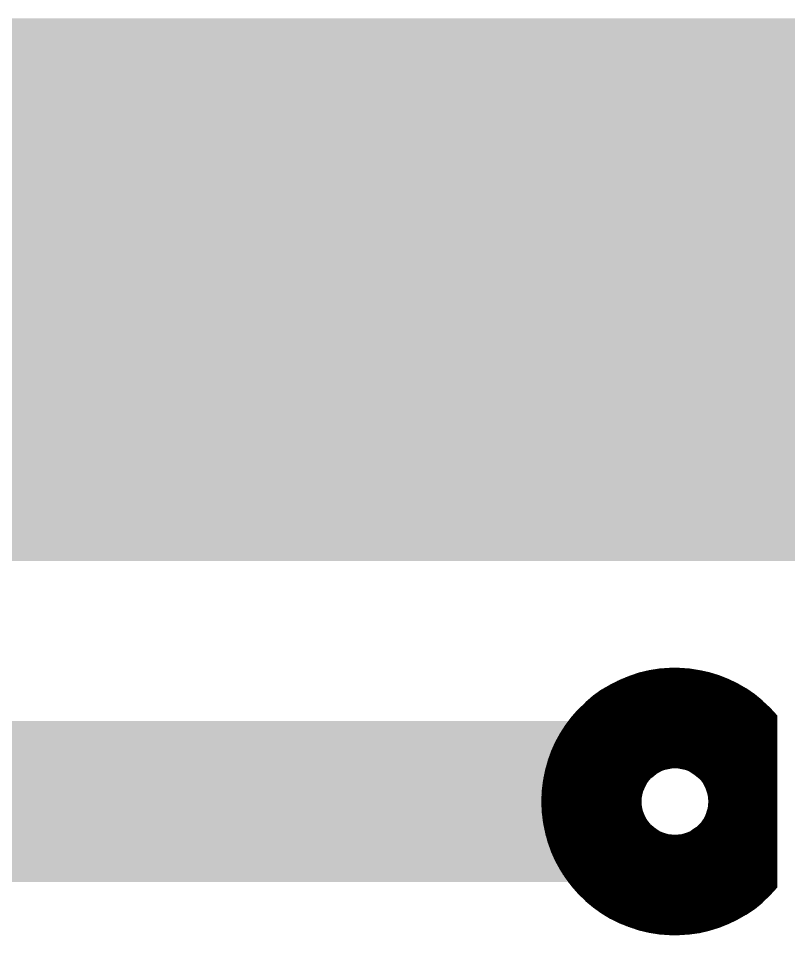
# Model space of a CAD drawing. Extents: x 0 to 395, y 0 to 270.
# Drawn here: x 64.96 to 70.7, y 219.35 to 226.18 of the extents above; entities that cross this region are included whole.
import ezdxf

# ---------------------------------------------------------------- set-up
doc = ezdxf.new("R2010")
doc.units = 0
doc.header["$LTSCALE"] = 0.3
doc.layers.get('0').update_dxf_attribs({"linetype": 'CONTINUOUS'})
doc.layers.add('TRACK', color=3, linetype='CONTINUOUS')

# ---------------------------------------------------------------- blocks, each defined once
blk = doc.blocks.new('*X0')
at = {"color": 0}
for p, q in [((127.558, 162.525), (129.575, 164.542)), ((127.558, 162.542), (129.558, 164.542)), ((127.558, 162.56), (129.54, 164.542)), ((127.558, 162.578), (129.522, 164.542)), ((127.558, 162.595), (129.505, 164.542)), ((127.559, 162.49), (129.61, 164.541)), ((127.559, 162.507), (129.593, 164.541)), ((127.559, 162.614), (129.486, 164.541)), ((127.559, 162.632), (129.468, 164.541)), ((127.56, 162.473), (129.627, 164.54)), ((127.56, 162.65), (129.45, 164.54)), ((127.561, 162.456), (129.644, 164.539)), ((127.561, 162.669), (129.431, 164.539)), ((127.562, 162.44), (129.66, 164.538)), ((127.562, 162.688), (129.412, 164.538)), ((127.563, 162.423), (129.677, 164.537)), ((127.563, 162.707), (129.393, 164.537)), ((127.564, 162.407), (129.693, 164.536)), ((127.565, 162.39), (129.71, 164.535)), ((127.565, 162.726), (129.374, 164.535)), ((127.567, 162.374), (129.726, 164.533)), ((127.567, 162.745), (129.355, 164.533)), ((127.568, 162.358), (129.742, 164.532)), ((127.569, 162.765), (129.335, 164.531)), ((127.57, 162.342), (129.758, 164.53)), ((127.571, 162.785), (129.315, 164.529)), ((127.572, 162.326), (129.774, 164.528)), ((127.573, 162.805), (129.295, 164.527)), ((127.574, 162.31), (129.79, 164.526)), ((127.576, 162.295), (129.805, 164.524)), ((127.576, 162.825), (129.275, 164.524)), ((131.505, 162.298), (129.278, 164.525)), ((131.507, 162.314), (129.294, 164.527)), ((131.509, 162.33), (129.31, 164.529)), ((131.51, 162.346), (129.326, 164.53)), ((131.512, 162.362), (129.342, 164.532)), ((131.514, 162.378), (129.358, 164.534)), ((131.515, 162.394), (129.374, 164.535)), ((131.516, 162.41), (129.39, 164.536)), ((131.518, 162.427), (129.407, 164.538)), ((131.519, 162.443), (129.423, 164.539)), ((131.52, 162.46), (129.44, 164.54)), ((131.52, 162.477), (129.457, 164.54)), ((131.521, 162.494), (129.474, 164.541)), ((131.521, 162.511), (129.491, 164.541)), ((131.522, 162.529), (129.509, 164.542)), ((131.522, 162.546), (129.526, 164.542)), ((131.522, 162.564), (129.544, 164.542)), ((131.522, 162.581), (129.561, 164.542)), ((131.522, 162.599), (129.579, 164.542)), ((131.521, 162.618), (129.598, 164.541)), ((131.521, 162.636), (129.616, 164.541)), ((131.52, 162.654), (129.634, 164.54)), ((131.519, 162.673), (129.653, 164.539)), ((131.518, 162.692), (129.672, 164.538)), ((131.516, 162.711), (129.691, 164.536)), ((131.515, 162.73), (129.71, 164.535)), ((131.513, 162.75), (129.73, 164.533)), ((131.511, 162.769), (129.749, 164.531)), ((131.509, 162.789), (129.769, 164.529)), ((131.506, 162.809), (129.789, 164.526)), ((131.504, 162.83), (129.81, 164.524)), ((127.578, 162.279), (129.821, 164.522)), ((127.579, 162.846), (129.254, 164.521)), ((127.58, 162.264), (129.836, 164.52)), ((127.582, 162.866), (129.234, 164.518)), ((127.583, 162.249), (129.851, 164.517)), ((127.585, 162.233), (129.867, 164.515)), ((127.585, 162.888), (129.212, 164.515)), ((127.588, 162.218), (129.882, 164.512)), ((127.589, 162.909), (129.191, 164.511)), ((127.59, 162.203), (129.897, 164.51)), ((127.593, 162.188), (129.912, 164.507)), ((127.593, 162.931), (129.169, 164.507)), ((127.596, 162.174), (129.926, 164.504)), ((127.597, 162.953), (129.147, 164.503)), ((127.599, 162.159), (129.941, 164.501)), ((127.602, 162.144), (129.956, 164.498)), ((127.602, 162.975), (129.125, 164.498)), ((127.605, 162.13), (129.97, 164.495)), ((127.607, 162.998), (129.102, 164.493)), ((127.609, 162.115), (129.985, 164.491)), ((127.612, 162.101), (129.999, 164.488)), ((127.612, 163.021), (129.079, 164.488)), ((127.615, 162.087), (130.013, 164.485)), ((127.618, 163.044), (129.056, 164.482)), ((127.619, 162.073), (130.027, 164.481)), ((127.622, 162.059), (130.041, 164.478)), ((127.624, 163.068), (129.032, 164.476)), ((127.626, 162.045), (130.055, 164.474)), ((127.63, 162.031), (130.069, 164.47)), ((127.631, 163.092), (129.008, 164.469)), ((127.634, 162.017), (130.083, 164.466)), ((127.638, 162.003), (130.097, 164.462)), ((127.638, 163.117), (128.983, 164.462)), ((127.642, 161.99), (130.11, 164.458)), ((127.645, 163.142), (128.958, 164.455)), ((127.646, 161.976), (130.124, 164.454)), ((127.65, 161.963), (130.137, 164.45)), ((127.654, 161.949), (130.151, 164.446)), ((127.654, 163.168), (128.932, 164.446)), ((127.659, 161.936), (130.164, 164.441)), ((127.662, 163.194), (128.906, 164.438)), ((127.663, 161.923), (130.177, 164.437)), ((127.668, 161.909), (130.191, 164.432)), ((127.672, 161.896), (130.204, 164.428)), ((127.672, 163.221), (128.879, 164.428)), ((127.677, 161.883), (130.217, 164.423)), ((127.682, 161.87), (130.23, 164.418)), ((127.682, 163.249), (128.851, 164.418)), ((127.687, 161.858), (130.242, 164.413)), ((127.692, 161.845), (130.255, 164.408)), ((127.692, 163.278), (128.822, 164.408)), ((127.696, 161.832), (130.268, 164.404)), ((127.702, 161.819), (130.281, 164.398)), ((127.704, 163.307), (128.793, 164.396)), ((127.707, 161.807), (130.293, 164.393)), ((127.712, 161.794), (130.306, 164.388)), ((131.369, 161.797), (128.777, 164.389)), ((131.374, 161.81), (128.79, 164.394)), ((131.38, 161.822), (128.802, 164.4)), ((131.385, 161.835), (128.815, 164.405)), ((131.39, 161.848), (128.828, 164.41)), ((131.394, 161.86), (128.84, 164.414)), ((131.399, 161.873), (128.853, 164.419)), ((131.404, 161.886), (128.866, 164.424)), ((131.409, 161.899), (128.879, 164.429)), ((131.413, 161.912), (128.892, 164.433)), ((131.418, 161.926), (128.906, 164.438)), ((131.422, 161.939), (128.919, 164.442)), ((131.426, 161.952), (128.932, 164.446)), ((131.431, 161.966), (128.946, 164.451)), ((131.435, 161.979), (128.959, 164.455)), ((131.439, 161.993), (128.973, 164.459)), ((131.443, 162.006), (128.986, 164.463)), ((131.447, 162.02), (129, 164.467)), ((131.451, 162.034), (129.014, 164.471)), ((131.455, 162.048), (129.028, 164.475)), ((131.458, 162.062), (129.042, 164.478)), ((131.462, 162.076), (129.056, 164.482)), ((131.465, 162.09), (129.07, 164.485)), ((131.469, 162.104), (129.084, 164.489)), ((131.472, 162.119), (129.099, 164.492)), ((131.475, 162.133), (129.113, 164.495)), ((131.479, 162.147), (129.127, 164.499)), ((131.482, 162.162), (129.142, 164.502)), ((131.485, 162.177), (129.157, 164.505)), ((131.487, 162.192), (129.172, 164.507)), ((131.49, 162.207), (129.187, 164.51)), ((131.493, 162.222), (129.202, 164.513)), ((131.495, 162.237), (129.217, 164.515)), ((131.498, 162.252), (129.232, 164.518)), ((131.5, 162.267), (129.247, 164.52)), ((131.503, 162.283), (129.263, 164.523)), ((131.501, 162.85), (129.83, 164.521)), ((131.497, 162.871), (129.851, 164.517)), ((131.494, 162.892), (129.872, 164.514)), ((131.49, 162.914), (129.894, 164.51)), ((131.486, 162.935), (129.915, 164.506)), ((131.482, 162.958), (129.938, 164.502)), ((131.477, 162.98), (129.96, 164.497)), ((131.472, 163.003), (129.983, 164.492)), ((131.467, 163.026), (130.006, 164.487)), ((131.461, 163.049), (130.029, 164.481)), ((131.454, 163.073), (130.053, 164.474)), ((131.448, 163.098), (130.078, 164.468)), ((131.441, 163.122), (130.102, 164.461)), ((131.433, 163.148), (130.128, 164.453)), ((131.425, 163.174), (130.154, 164.445)), ((131.416, 163.2), (130.18, 164.436)), ((131.406, 163.227), (130.207, 164.426)), ((131.396, 163.255), (130.235, 164.416)), ((131.385, 163.284), (130.264, 164.405)), ((131.373, 163.314), (130.294, 164.393)), ((127.717, 161.782), (130.318, 164.383)), ((127.717, 163.337), (128.763, 164.383)), ((127.722, 161.77), (130.33, 164.378)), ((127.728, 161.757), (130.343, 164.372)), ((127.73, 163.369), (128.731, 164.37)), ((127.733, 161.745), (130.355, 164.367)), ((127.739, 161.733), (130.367, 164.361)), ((127.744, 161.721), (130.379, 164.356)), ((127.745, 163.401), (128.699, 164.355)), ((127.75, 161.709), (130.391, 164.35)), ((127.756, 161.697), (130.403, 164.344)), ((127.762, 161.685), (130.415, 164.338)), ((127.762, 163.435), (128.665, 164.338)), ((127.767, 161.673), (130.427, 164.333)), ((127.773, 161.661), (130.439, 164.327)), ((127.779, 161.65), (130.45, 164.321)), ((127.78, 163.471), (128.629, 164.32)), ((127.785, 161.638), (130.462, 164.315)), ((127.792, 161.627), (130.473, 164.308)), ((127.798, 161.615), (130.485, 164.302)), ((127.8, 163.509), (128.591, 164.3)), ((127.804, 161.604), (130.496, 164.296)), ((127.81, 161.592), (130.508, 164.29)), ((127.817, 161.581), (130.519, 164.283)), ((127.822, 163.549), (128.551, 164.278)), ((127.823, 161.57), (130.53, 164.277)), ((127.848, 163.592), (128.508, 164.252)), ((129.734, 163.026), (128.508, 164.252)), ((129.767, 163.011), (128.519, 164.259)), ((129.807, 162.988), (128.53, 164.265)), ((129.879, 162.934), (128.541, 164.272)), ((131.258, 161.572), (128.552, 164.278)), ((131.265, 161.583), (128.563, 164.285)), ((131.271, 161.595), (128.575, 164.291)), ((131.277, 161.606), (128.586, 164.297)), ((131.284, 161.618), (128.598, 164.304)), ((131.29, 161.629), (128.609, 164.31)), ((131.296, 161.641), (128.621, 164.316)), ((131.302, 161.652), (128.632, 164.322)), ((131.308, 161.664), (128.644, 164.328)), ((131.314, 161.676), (128.656, 164.334)), ((131.32, 161.688), (128.668, 164.34)), ((131.326, 161.7), (128.68, 164.346)), ((131.331, 161.712), (128.692, 164.351)), ((131.337, 161.724), (128.704, 164.357)), ((131.342, 161.736), (128.716, 164.362)), ((131.348, 161.748), (128.728, 164.368)), ((131.353, 161.76), (128.74, 164.373)), ((131.359, 161.772), (128.752, 164.379)), ((131.364, 161.785), (128.765, 164.384)), ((129.227, 162.956), (130.541, 164.27)), ((129.283, 162.994), (130.553, 164.264)), ((129.321, 163.015), (130.564, 164.257)), ((129.353, 163.029), (130.575, 164.251)), ((131.36, 163.344), (130.324, 164.38)), ((131.346, 163.376), (130.356, 164.366)), ((131.331, 163.409), (130.389, 164.351)), ((131.314, 163.443), (130.423, 164.334)), ((131.296, 163.479), (130.459, 164.316)), ((131.275, 163.517), (130.497, 164.295)), ((131.252, 163.558), (130.538, 164.272)), ((127.878, 163.64), (128.46, 164.222)), ((127.915, 163.694), (128.406, 164.185)), ((127.962, 163.759), (128.341, 164.138)), ((129.384, 163.04), (128.31, 164.114)), ((129.398, 163.044), (128.32, 164.122)), ((129.411, 163.048), (128.33, 164.13)), ((129.426, 163.052), (128.34, 164.137)), ((129.44, 163.055), (128.35, 164.145)), ((129.455, 163.057), (128.36, 164.152)), ((129.47, 163.06), (128.37, 164.16)), ((129.486, 163.062), (128.38, 164.167)), ((129.502, 163.063), (128.391, 164.175)), ((129.519, 163.064), (128.401, 164.182)), ((129.536, 163.065), (128.411, 164.189)), ((129.554, 163.064), (128.422, 164.197)), ((129.573, 163.064), (128.432, 164.204)), ((129.592, 163.062), (128.443, 164.211)), ((129.612, 163.06), (128.454, 164.218)), ((129.633, 163.056), (128.464, 164.225)), ((129.656, 163.051), (128.475, 164.232)), ((129.68, 163.045), (128.486, 164.239)), ((129.705, 163.037), (128.497, 164.245)), ((129.381, 163.039), (130.586, 164.244)), ((129.406, 163.047), (130.596, 164.237)), ((129.43, 163.052), (130.607, 164.23)), ((129.452, 163.057), (130.618, 164.223)), ((129.473, 163.06), (130.629, 164.216)), ((129.493, 163.062), (130.639, 164.209)), ((129.512, 163.064), (130.65, 164.202)), ((129.53, 163.065), (130.66, 164.195)), ((129.548, 163.065), (130.671, 164.188)), ((129.565, 163.064), (130.681, 164.18)), ((129.581, 163.063), (130.692, 164.173)), ((129.598, 163.061), (130.702, 164.166)), ((129.613, 163.059), (130.712, 164.158)), ((129.628, 163.057), (130.722, 164.151)), ((129.643, 163.054), (130.732, 164.143)), ((129.658, 163.051), (130.742, 164.136)), ((129.672, 163.047), (130.752, 164.128)), ((129.685, 163.043), (130.762, 164.12)), ((131.226, 163.602), (130.582, 164.246)), ((131.194, 163.651), (130.631, 164.214)), ((131.156, 163.707), (130.687, 164.176)), ((131.105, 163.776), (130.756, 164.125)), ((128.036, 163.851), (128.249, 164.064)), ((129.204, 162.937), (128.159, 163.982)), ((129.214, 162.945), (128.168, 163.991)), ((129.223, 162.953), (128.177, 163.999)), ((129.233, 162.961), (128.186, 164.008)), ((129.243, 162.968), (128.196, 164.016)), ((129.254, 162.976), (128.205, 164.025)), ((129.264, 162.983), (128.214, 164.033)), ((129.275, 162.99), (128.223, 164.042)), ((129.286, 162.996), (128.233, 164.05)), ((129.298, 163.003), (128.242, 164.058)), ((129.309, 163.009), (128.252, 164.066)), ((129.321, 163.015), (128.261, 164.074)), ((129.333, 163.02), (128.271, 164.082)), ((129.345, 163.026), (128.281, 164.09)), ((129.358, 163.031), (128.29, 164.098)), ((129.371, 163.035), (128.3, 164.106)), ((129.699, 163.039), (130.772, 164.112)), ((129.712, 163.034), (130.782, 164.105)), ((129.725, 163.03), (130.792, 164.097)), ((129.737, 163.024), (130.802, 164.089)), ((129.75, 163.019), (130.811, 164.081)), ((129.762, 163.013), (130.821, 164.073)), ((129.773, 163.007), (130.83, 164.064)), ((129.785, 163.001), (130.84, 164.056)), ((129.796, 162.995), (130.849, 164.048)), ((129.807, 162.988), (130.859, 164.04)), ((129.818, 162.981), (130.868, 164.031)), ((129.828, 162.974), (130.877, 164.023)), ((129.839, 162.967), (130.886, 164.014)), ((129.849, 162.959), (130.896, 164.006)), ((129.859, 162.951), (130.905, 163.997)), ((129.868, 162.943), (130.914, 163.989)), ((129.878, 162.935), (130.923, 163.98)), ((131.015, 163.884), (130.864, 164.035)), ((129.089, 162.787), (128.031, 163.845)), ((129.095, 162.798), (128.039, 163.855)), ((129.102, 162.81), (128.047, 163.864)), ((129.108, 162.821), (128.056, 163.873)), ((129.115, 162.832), (128.064, 163.883)), ((129.122, 162.843), (128.072, 163.892)), ((129.129, 162.853), (128.081, 163.901)), ((129.137, 162.863), (128.089, 163.91)), ((129.144, 162.873), (128.098, 163.92)), ((129.152, 162.883), (128.106, 163.929)), ((129.16, 162.892), (128.115, 163.938)), ((129.169, 162.902), (128.124, 163.947)), ((129.177, 162.911), (128.133, 163.956)), ((129.186, 162.92), (128.141, 163.964)), ((129.195, 162.928), (128.15, 163.973)), ((129.887, 162.927), (130.932, 163.971)), ((129.896, 162.918), (130.941, 163.962)), ((129.905, 162.909), (130.949, 163.954)), ((129.913, 162.9), (130.958, 163.945)), ((129.922, 162.89), (130.967, 163.936)), ((129.93, 162.881), (130.975, 163.927)), ((129.937, 162.871), (130.984, 163.918)), ((129.945, 162.861), (130.993, 163.908)), ((129.953, 162.851), (131.001, 163.899)), ((129.96, 162.84), (131.01, 163.89)), ((129.967, 162.829), (131.018, 163.881)), ((129.973, 162.819), (131.026, 163.871)), ((129.98, 162.807), (131.034, 163.862)), ((129.986, 162.796), (131.043, 163.852)), ((129.992, 162.784), (131.051, 163.843)), ((129.036, 162.592), (127.923, 163.706)), ((129.038, 162.609), (127.93, 163.716)), ((129.039, 162.624), (127.938, 163.726)), ((129.042, 162.64), (127.945, 163.737)), ((129.044, 162.655), (127.953, 163.747)), ((129.047, 162.67), (127.96, 163.757)), ((129.051, 162.684), (127.968, 163.767)), ((129.054, 162.698), (127.975, 163.777)), ((129.059, 162.711), (127.983, 163.787)), ((129.063, 162.725), (127.991, 163.797)), ((129.068, 162.738), (127.999, 163.806)), ((129.073, 162.75), (128.007, 163.816)), ((129.078, 162.763), (128.015, 163.826)), ((129.083, 162.775), (128.023, 163.835)), ((129.998, 162.772), (131.059, 163.833)), ((130.003, 162.76), (131.067, 163.824)), ((130.009, 162.748), (131.075, 163.814)), ((130.013, 162.735), (131.083, 163.804)), ((130.018, 162.722), (131.091, 163.794)), ((130.022, 162.708), (131.099, 163.785)), ((130.026, 162.695), (131.106, 163.775)), ((130.03, 162.681), (131.114, 163.765)), ((130.033, 162.666), (131.122, 163.755)), ((130.036, 162.652), (131.129, 163.744)), ((130.039, 162.636), (131.137, 163.734)), ((130.041, 162.621), (131.144, 163.724)), ((130.043, 162.605), (131.152, 163.714)), ((129.096, 162.321), (127.839, 163.577)), ((129.079, 162.355), (127.846, 163.588)), ((129.067, 162.385), (127.852, 163.599)), ((129.058, 162.412), (127.859, 163.61)), ((129.051, 162.436), (127.866, 163.621)), ((129.045, 162.459), (127.873, 163.632)), ((129.042, 162.481), (127.88, 163.643)), ((129.039, 162.501), (127.887, 163.653)), ((129.037, 162.521), (127.894, 163.664)), ((129.036, 162.54), (127.901, 163.674)), ((129.035, 162.558), (127.908, 163.685)), ((129.036, 162.575), (127.915, 163.695)), ((129.98, 162.312), (131.242, 163.575)), ((129.998, 162.348), (131.236, 163.586)), ((130.011, 162.379), (131.229, 163.597)), ((130.021, 162.406), (131.222, 163.608)), ((130.028, 162.431), (131.216, 163.619)), ((130.034, 162.454), (131.209, 163.63)), ((130.038, 162.476), (131.202, 163.64)), ((130.041, 162.497), (131.195, 163.651)), ((130.043, 162.517), (131.188, 163.662)), ((130.044, 162.588), (131.159, 163.703)), ((130.044, 162.536), (131.181, 163.672)), ((130.045, 162.571), (131.166, 163.693)), ((130.045, 162.554), (131.173, 163.683)), ((130.161, 161.043), (127.764, 163.44)), ((130.179, 161.043), (127.77, 163.452)), ((130.196, 161.043), (127.776, 163.464)), ((130.214, 161.043), (127.782, 163.475)), ((130.232, 161.043), (127.788, 163.487)), ((130.249, 161.043), (127.794, 163.498)), ((130.267, 161.043), (127.8, 163.51)), ((130.285, 161.043), (127.807, 163.521)), ((130.302, 161.043), (127.813, 163.533)), ((130.32, 161.043), (127.819, 163.544)), ((130.338, 161.043), (127.826, 163.555)), ((129.123, 162.276), (127.832, 163.566)), ((128.746, 161.043), (131.256, 163.553)), ((128.764, 161.043), (131.262, 163.541)), ((128.781, 161.043), (131.268, 163.53)), ((128.799, 161.043), (131.275, 163.519)), ((128.817, 161.043), (131.281, 163.507)), ((128.834, 161.043), (131.287, 163.496)), ((128.852, 161.043), (131.293, 163.484)), ((128.87, 161.043), (131.299, 163.473)), ((128.888, 161.043), (131.305, 163.461)), ((128.905, 161.043), (131.311, 163.449)), ((128.923, 161.043), (131.317, 163.438)), ((129.948, 162.262), (131.249, 163.564)), ((129.967, 161.043), (127.704, 163.306)), ((129.984, 161.043), (127.709, 163.319)), ((130.002, 161.043), (127.714, 163.331)), ((130.02, 161.043), (127.719, 163.343)), ((130.037, 161.043), (127.725, 163.356)), ((130.055, 161.043), (127.73, 163.368)), ((130.073, 161.043), (127.736, 163.38)), ((130.09, 161.043), (127.741, 163.392)), ((130.108, 161.043), (127.747, 163.404)), ((130.126, 161.043), (127.753, 163.416)), ((130.143, 161.043), (127.758, 163.428)), ((128.941, 161.043), (131.323, 163.426)), ((128.958, 161.043), (131.329, 163.414)), ((128.976, 161.043), (131.334, 163.402)), ((128.994, 161.043), (131.34, 163.39)), ((129.011, 161.043), (131.346, 163.378)), ((129.029, 161.043), (131.351, 163.365)), ((129.047, 161.043), (131.356, 163.353)), ((129.064, 161.043), (131.362, 163.341)), ((129.082, 161.043), (131.367, 163.328)), ((129.1, 161.043), (131.372, 163.316)), ((129.117, 161.043), (131.377, 163.303)), ((129.772, 161.043), (127.652, 163.163)), ((129.79, 161.043), (127.656, 163.177)), ((129.808, 161.043), (127.661, 163.19)), ((129.825, 161.043), (127.665, 163.203)), ((129.843, 161.043), (127.67, 163.216)), ((129.861, 161.043), (127.674, 163.229)), ((129.878, 161.043), (127.679, 163.242)), ((129.896, 161.043), (127.684, 163.255)), ((129.914, 161.043), (127.689, 163.268)), ((129.931, 161.043), (127.694, 163.281)), ((129.949, 161.043), (127.699, 163.293)), ((129.135, 161.043), (131.382, 163.291)), ((129.153, 161.043), (131.387, 163.278)), ((129.17, 161.043), (131.392, 163.265)), ((129.188, 161.043), (131.397, 163.252)), ((129.206, 161.043), (131.402, 163.239)), ((129.223, 161.043), (131.407, 163.226)), ((129.241, 161.043), (131.411, 163.213)), ((129.259, 161.043), (131.416, 163.2)), ((129.276, 161.043), (131.42, 163.187)), ((129.294, 161.043), (131.425, 163.174)), ((129.312, 161.043), (131.429, 163.16)), ((129.595, 161.043), (127.613, 163.025)), ((129.613, 161.043), (127.617, 163.039)), ((129.631, 161.043), (127.62, 163.054)), ((129.648, 161.043), (127.624, 163.068)), ((129.666, 161.043), (127.628, 163.081)), ((129.684, 161.043), (127.632, 163.095)), ((129.701, 161.043), (127.636, 163.109)), ((129.719, 161.043), (127.64, 163.123)), ((129.737, 161.043), (127.644, 163.136)), ((129.754, 161.043), (127.648, 163.15)), ((129.329, 161.043), (131.433, 163.147)), ((129.347, 161.043), (131.437, 163.133)), ((129.365, 161.043), (131.441, 163.12)), ((129.382, 161.043), (131.445, 163.106)), ((129.4, 161.043), (131.449, 163.092)), ((129.418, 161.043), (131.453, 163.078)), ((129.436, 161.043), (131.457, 163.064)), ((129.453, 161.043), (131.46, 163.05)), ((129.471, 161.043), (131.464, 163.036)), ((129.436, 161.043), (127.586, 162.893)), ((129.454, 161.043), (127.589, 162.908)), ((129.472, 161.043), (127.592, 162.923)), ((129.489, 161.043), (127.594, 162.938)), ((129.507, 161.043), (127.597, 162.953)), ((129.525, 161.043), (127.6, 162.968)), ((129.542, 161.043), (127.603, 162.982)), ((129.56, 161.043), (127.607, 162.997)), ((129.578, 161.043), (127.61, 163.011)), ((129.489, 161.043), (131.467, 163.022)), ((129.506, 161.043), (131.471, 163.008)), ((129.524, 161.043), (131.474, 162.993)), ((129.542, 161.043), (131.477, 162.979)), ((129.559, 161.043), (131.48, 162.964)), ((129.577, 161.043), (131.483, 162.95)), ((129.595, 161.043), (131.486, 162.935)), ((129.612, 161.043), (131.489, 162.92)), ((129.63, 161.043), (131.492, 162.905)), ((129.648, 161.043), (131.494, 162.89)), ((131.252, 161.561), (129.914, 162.899)), ((129.277, 161.043), (127.567, 162.753)), ((129.295, 161.043), (127.569, 162.769)), ((129.313, 161.043), (127.571, 162.785)), ((129.33, 161.043), (127.573, 162.801)), ((129.348, 161.043), (127.575, 162.816)), ((129.366, 161.043), (127.577, 162.832)), ((129.383, 161.043), (127.579, 162.847)), ((129.401, 161.043), (127.581, 162.863)), ((129.419, 161.043), (127.584, 162.878)), ((127.83, 161.559), (129.144, 162.873)), ((127.836, 161.547), (129.106, 162.817)), ((127.843, 161.536), (129.085, 162.779)), ((129.665, 161.043), (131.497, 162.875)), ((129.683, 161.043), (131.499, 162.859)), ((129.701, 161.043), (131.502, 162.844)), ((129.718, 161.043), (131.504, 162.829)), ((129.736, 161.043), (131.506, 162.813)), ((129.754, 161.043), (131.508, 162.797)), ((129.771, 161.043), (131.51, 162.781)), ((129.789, 161.043), (131.511, 162.765)), ((129.807, 161.043), (131.513, 162.749)), ((131.245, 161.55), (129.968, 162.827)), ((131.239, 161.539), (129.991, 162.787)), ((131.232, 161.528), (130.006, 162.754)), ((129.153, 161.043), (127.559, 162.637)), ((129.136, 161.043), (127.559, 162.62)), ((129.171, 161.043), (127.56, 162.654)), ((129.189, 161.043), (127.561, 162.671)), ((129.206, 161.043), (127.562, 162.688)), ((129.224, 161.043), (127.563, 162.704)), ((129.242, 161.043), (127.564, 162.721)), ((129.259, 161.043), (127.566, 162.737)), ((127.849, 161.525), (129.071, 162.747)), ((127.856, 161.514), (129.061, 162.719)), ((127.863, 161.504), (129.053, 162.694)), ((127.87, 161.493), (129.048, 162.67)), ((127.877, 161.482), (129.043, 162.648)), ((127.884, 161.471), (129.04, 162.627)), ((129.824, 161.043), (131.514, 162.733)), ((129.842, 161.043), (131.516, 162.717)), ((129.86, 161.043), (131.517, 162.7)), ((129.877, 161.043), (131.518, 162.684)), ((129.895, 161.043), (131.519, 162.667)), ((129.913, 161.043), (131.52, 162.65)), ((129.93, 161.043), (131.521, 162.633)), ((129.948, 161.043), (131.521, 162.616)), ((131.225, 161.517), (130.017, 162.725)), ((131.219, 161.506), (130.025, 162.7)), ((131.212, 161.495), (130.031, 162.676)), ((131.205, 161.484), (130.036, 162.653)), ((131.198, 161.474), (130.04, 162.632)), ((129.118, 161.043), (127.558, 162.603)), ((129.1, 161.043), (127.558, 162.585)), ((129.083, 161.043), (127.558, 162.568)), ((129.065, 161.043), (127.558, 162.55)), ((129.047, 161.043), (127.558, 162.532)), ((129.03, 161.043), (127.559, 162.514)), ((129.012, 161.043), (127.559, 162.496)), ((128.994, 161.043), (127.56, 162.478)), ((127.891, 161.461), (129.038, 162.607)), ((127.898, 161.45), (129.036, 162.588)), ((127.905, 161.44), (129.035, 162.57)), ((127.912, 161.429), (129.035, 162.552)), ((127.92, 161.419), (129.036, 162.535)), ((127.927, 161.408), (129.037, 162.519)), ((127.934, 161.398), (129.039, 162.502)), ((127.942, 161.388), (129.041, 162.487)), ((129.966, 161.043), (131.522, 162.599)), ((129.984, 161.043), (131.522, 162.582)), ((130.001, 161.043), (131.522, 162.564)), ((130.019, 161.043), (131.522, 162.546)), ((130.037, 161.043), (131.522, 162.528)), ((131.14, 161.39), (130.04, 162.49)), ((131.191, 161.463), (130.042, 162.612)), ((131.147, 161.4), (130.042, 162.506)), ((131.155, 161.411), (130.043, 162.522)), ((131.184, 161.452), (130.044, 162.593)), ((131.177, 161.442), (130.044, 162.574)), ((131.162, 161.421), (130.044, 162.539)), ((131.169, 161.431), (130.045, 162.556)), ((130.054, 161.043), (131.521, 162.51)), ((130.072, 161.043), (131.521, 162.492)), ((128.977, 161.043), (127.561, 162.459)), ((128.959, 161.043), (127.562, 162.441)), ((128.941, 161.043), (127.563, 162.422)), ((128.924, 161.043), (127.564, 162.403)), ((128.906, 161.043), (127.566, 162.383)), ((128.888, 161.043), (127.568, 162.364)), ((128.871, 161.043), (127.57, 162.344)), ((127.949, 161.378), (129.043, 162.472)), ((127.957, 161.368), (129.046, 162.457)), ((127.964, 161.358), (129.049, 162.442)), ((127.972, 161.348), (129.053, 162.428)), ((127.98, 161.338), (129.057, 162.415)), ((127.988, 161.328), (129.061, 162.401)), ((127.995, 161.318), (129.066, 162.388)), ((128.003, 161.308), (129.07, 162.375)), ((128.011, 161.298), (129.076, 162.363)), ((128.019, 161.289), (129.081, 162.35)), ((131.054, 161.281), (129.995, 162.341)), ((131.062, 161.291), (130, 162.353)), ((131.07, 161.301), (130.006, 162.365)), ((131.078, 161.31), (130.011, 162.378)), ((131.086, 161.32), (130.015, 162.391)), ((131.094, 161.33), (130.02, 162.404)), ((131.102, 161.34), (130.024, 162.418)), ((131.11, 161.35), (130.028, 162.431)), ((131.117, 161.36), (130.032, 162.446)), ((131.125, 161.37), (130.035, 162.46)), ((131.132, 161.38), (130.037, 162.475)), ((130.09, 161.043), (131.52, 162.474)), ((130.107, 161.043), (131.519, 162.455)), ((130.125, 161.043), (131.518, 162.436)), ((130.143, 161.043), (131.517, 162.417)), ((130.16, 161.043), (131.515, 162.398)), ((130.178, 161.043), (131.514, 162.379)), ((130.196, 161.043), (131.512, 162.359)), ((128.853, 161.043), (127.572, 162.324)), ((128.835, 161.043), (127.575, 162.304)), ((128.818, 161.043), (127.577, 162.283)), ((128.8, 161.043), (127.58, 162.263)), ((128.782, 161.043), (127.584, 162.242)), ((128.765, 161.043), (127.587, 162.22)), ((128.027, 161.279), (129.087, 162.338)), ((128.036, 161.27), (129.093, 162.327)), ((128.044, 161.26), (129.099, 162.315)), ((128.052, 161.251), (129.105, 162.304)), ((128.06, 161.241), (129.112, 162.293)), ((128.069, 161.232), (129.119, 162.282)), ((128.077, 161.223), (129.126, 162.272)), ((128.086, 161.214), (129.133, 162.261)), ((128.094, 161.204), (129.141, 162.251)), ((128.103, 161.195), (129.149, 162.241)), ((128.111, 161.186), (129.157, 162.232)), ((128.12, 161.177), (129.165, 162.222)), ((128.129, 161.168), (129.173, 162.213)), ((128.138, 161.159), (129.182, 162.204)), ((130.944, 161.161), (129.9, 162.206)), ((130.953, 161.17), (129.908, 162.215)), ((130.962, 161.179), (129.917, 162.224)), ((130.971, 161.188), (129.925, 162.234)), ((130.979, 161.197), (129.933, 162.243)), ((130.988, 161.206), (129.941, 162.253)), ((130.996, 161.216), (129.948, 162.263)), ((131.005, 161.225), (129.956, 162.274)), ((131.013, 161.234), (129.963, 162.284)), ((131.022, 161.243), (129.97, 162.295)), ((131.03, 161.253), (129.976, 162.306)), ((131.038, 161.262), (129.983, 162.318)), ((131.046, 161.272), (129.989, 162.329)), ((130.213, 161.043), (131.51, 162.34)), ((130.231, 161.043), (131.507, 162.32)), ((130.249, 161.043), (131.505, 162.299)), ((130.266, 161.043), (131.502, 162.279)), ((130.284, 161.043), (131.499, 162.258)), ((130.302, 161.043), (131.496, 162.237)), ((130.319, 161.043), (131.492, 162.216)), ((128.747, 161.043), (127.591, 162.199)), ((128.729, 161.043), (127.595, 162.177)), ((128.711, 161.043), (127.6, 162.155)), ((128.694, 161.043), (127.605, 162.132)), ((128.676, 161.043), (127.61, 162.109)), ((128.658, 161.043), (127.615, 162.086)), ((128.146, 161.151), (129.191, 162.195)), ((128.155, 161.142), (129.2, 162.187)), ((128.164, 161.133), (129.21, 162.178)), ((128.173, 161.125), (129.219, 162.17)), ((128.182, 161.116), (129.229, 162.163)), ((128.192, 161.107), (129.239, 162.155)), ((128.201, 161.099), (129.249, 162.147)), ((128.21, 161.09), (129.26, 162.14)), ((128.219, 161.082), (129.271, 162.133)), ((128.229, 161.074), (129.281, 162.127)), ((128.238, 161.066), (129.293, 162.12)), ((128.248, 161.057), (129.304, 162.114)), ((128.257, 161.049), (129.316, 162.108)), ((128.269, 161.043), (129.328, 162.102)), ((128.286, 161.043), (129.34, 162.097)), ((128.304, 161.043), (129.352, 162.091)), ((128.322, 161.043), (129.365, 162.087)), ((128.34, 161.043), (129.378, 162.082)), ((128.357, 161.043), (129.392, 162.078)), ((128.375, 161.043), (129.405, 162.074)), ((128.393, 161.043), (129.419, 162.07)), ((128.64, 161.043), (129.669, 162.072)), ((128.658, 161.043), (129.694, 162.079)), ((128.675, 161.043), (129.721, 162.089)), ((128.693, 161.043), (129.752, 162.102)), ((128.711, 161.043), (129.788, 162.12)), ((128.728, 161.043), (129.838, 162.152)), ((130.356, 161.043), (129.256, 162.143)), ((130.373, 161.043), (129.301, 162.116)), ((130.391, 161.043), (129.335, 162.099)), ((130.409, 161.043), (129.365, 162.087)), ((130.426, 161.043), (129.392, 162.078)), ((130.444, 161.043), (129.416, 162.071)), ((130.674, 161.043), (129.65, 162.067)), ((130.691, 161.043), (129.664, 162.071)), ((130.709, 161.043), (129.678, 162.074)), ((130.727, 161.043), (129.691, 162.079)), ((130.744, 161.043), (129.705, 162.083)), ((130.762, 161.043), (129.718, 162.088)), ((130.78, 161.043), (129.73, 162.093)), ((130.797, 161.043), (129.743, 162.098)), ((130.815, 161.043), (129.755, 162.103)), ((130.825, 161.051), (129.767, 162.109)), ((130.835, 161.059), (129.778, 162.115)), ((130.844, 161.067), (129.79, 162.122)), ((130.853, 161.076), (129.801, 162.128)), ((130.863, 161.084), (129.812, 162.135)), ((130.872, 161.092), (129.823, 162.142)), ((130.881, 161.101), (129.833, 162.149)), ((130.89, 161.109), (129.843, 162.157)), ((130.9, 161.118), (129.853, 162.164)), ((130.909, 161.126), (129.863, 162.172)), ((130.918, 161.135), (129.872, 162.18)), ((130.927, 161.144), (129.882, 162.189)), ((130.936, 161.153), (129.891, 162.197)), ((130.337, 161.043), (131.488, 162.194)), ((130.355, 161.043), (131.484, 162.172)), ((130.372, 161.043), (131.479, 162.15)), ((130.39, 161.043), (131.474, 162.127)), ((130.408, 161.043), (131.469, 162.104)), ((130.425, 161.043), (131.463, 162.081)), ((128.641, 161.043), (127.621, 162.063)), ((128.623, 161.043), (127.628, 162.038)), ((128.605, 161.043), (127.635, 162.014)), ((128.588, 161.043), (127.642, 161.989)), ((128.57, 161.043), (127.65, 161.963)), ((128.552, 161.043), (127.658, 161.937)), ((128.41, 161.043), (129.434, 162.067)), ((128.428, 161.043), (129.448, 162.064)), ((128.446, 161.043), (129.464, 162.061)), ((128.463, 161.043), (129.479, 162.059)), ((128.481, 161.043), (129.495, 162.057)), ((128.499, 161.043), (129.512, 162.056)), ((128.516, 161.043), (129.529, 162.055)), ((128.534, 161.043), (129.546, 162.055)), ((128.552, 161.043), (129.564, 162.056)), ((128.569, 161.043), (129.583, 162.057)), ((128.587, 161.043), (129.603, 162.059)), ((128.605, 161.043), (129.624, 162.062)), ((128.622, 161.043), (129.646, 162.066)), ((130.462, 161.043), (129.439, 162.065)), ((130.479, 161.043), (129.461, 162.062)), ((130.497, 161.043), (129.481, 162.059)), ((130.515, 161.043), (129.501, 162.057)), ((130.532, 161.043), (129.52, 162.056)), ((130.55, 161.043), (129.538, 162.055)), ((130.568, 161.043), (129.555, 162.056)), ((130.585, 161.043), (129.572, 162.056)), ((130.603, 161.043), (129.589, 162.058)), ((130.621, 161.043), (129.604, 162.059)), ((130.638, 161.043), (129.62, 162.062)), ((130.656, 161.043), (129.635, 162.064)), ((130.443, 161.043), (131.457, 162.057)), ((130.461, 161.043), (131.451, 162.033)), ((130.478, 161.043), (131.444, 162.008)), ((130.496, 161.043), (131.436, 161.983)), ((130.514, 161.043), (131.428, 161.958)), ((130.532, 161.043), (131.42, 161.931)), ((128.535, 161.043), (127.667, 161.91)), ((128.517, 161.043), (127.677, 161.883)), ((128.499, 161.043), (127.688, 161.855)), ((128.482, 161.043), (127.699, 161.826)), ((128.464, 161.043), (127.711, 161.796)), ((130.549, 161.043), (131.41, 161.904)), ((130.567, 161.043), (131.401, 161.877)), ((130.585, 161.043), (131.39, 161.849)), ((130.602, 161.043), (131.378, 161.819)), ((128.446, 161.043), (127.724, 161.765)), ((128.429, 161.043), (127.739, 161.733)), ((128.411, 161.043), (127.754, 161.7)), ((128.393, 161.043), (127.772, 161.665)), ((130.62, 161.043), (131.366, 161.789)), ((130.638, 161.043), (131.353, 161.758)), ((130.655, 161.043), (131.338, 161.726)), ((130.673, 161.043), (131.322, 161.692)), ((128.376, 161.043), (127.791, 161.628)), ((128.358, 161.043), (127.812, 161.589)), ((128.34, 161.043), (127.836, 161.547)), ((130.691, 161.043), (131.304, 161.657)), ((130.708, 161.043), (131.285, 161.62)), ((130.726, 161.043), (131.263, 161.58)), ((130.744, 161.043), (131.238, 161.537)), ((128.323, 161.043), (127.864, 161.501)), ((128.305, 161.043), (127.898, 161.45)), ((128.287, 161.043), (127.939, 161.391)), ((130.761, 161.043), (131.209, 161.491)), ((130.779, 161.043), (131.174, 161.438)), ((128.27, 161.043), (127.998, 161.315)), ((130.797, 161.043), (131.13, 161.376)), ((130.814, 161.043), (131.064, 161.293))]:
    blk.add_line(p, q, dxfattribs=at)

msp = doc.modelspace()

# ---------------------------------------------------------------- linework, layer by layer
at = {"layer": 'TRACK'}
msp.add_line((70.6084, 219.7071), (70.6084, 220.9829), dxfattribs=at)
for points, const_width in [([(57.785, 225.425), (65.405, 225.425), (65.405, 222.885), (72.39, 222.885), (72.39, 220.98)], 1.5), ([(66.04, 225.425), (73.025, 225.425)], 1.5), ([(66.04, 224.155), (73.025, 224.155)], 1.5), ([(69.215, 220.345), (61.595, 220.345)], 1.2)]:
    msp.add_lwpolyline(points, dxfattribs=dict(at, const_width=const_width))
msp.add_circle((69.85, 220.345), 0.2523, dxfattribs=at)
msp.add_arc((69.85, 220.345), 0.991, 40.06756, 319.93244, dxfattribs=at)

# ---------------------------------------------------------------- block references
at = {"layer": 'TRACK', "xscale": 0.5, "yscale": 0.5, "zscale": 0.5, "rotation": 90}
msp.add_blockref('*X0', (151.13, 155.575), dxfattribs=at)

doc.saveas('drawing.dxf')
